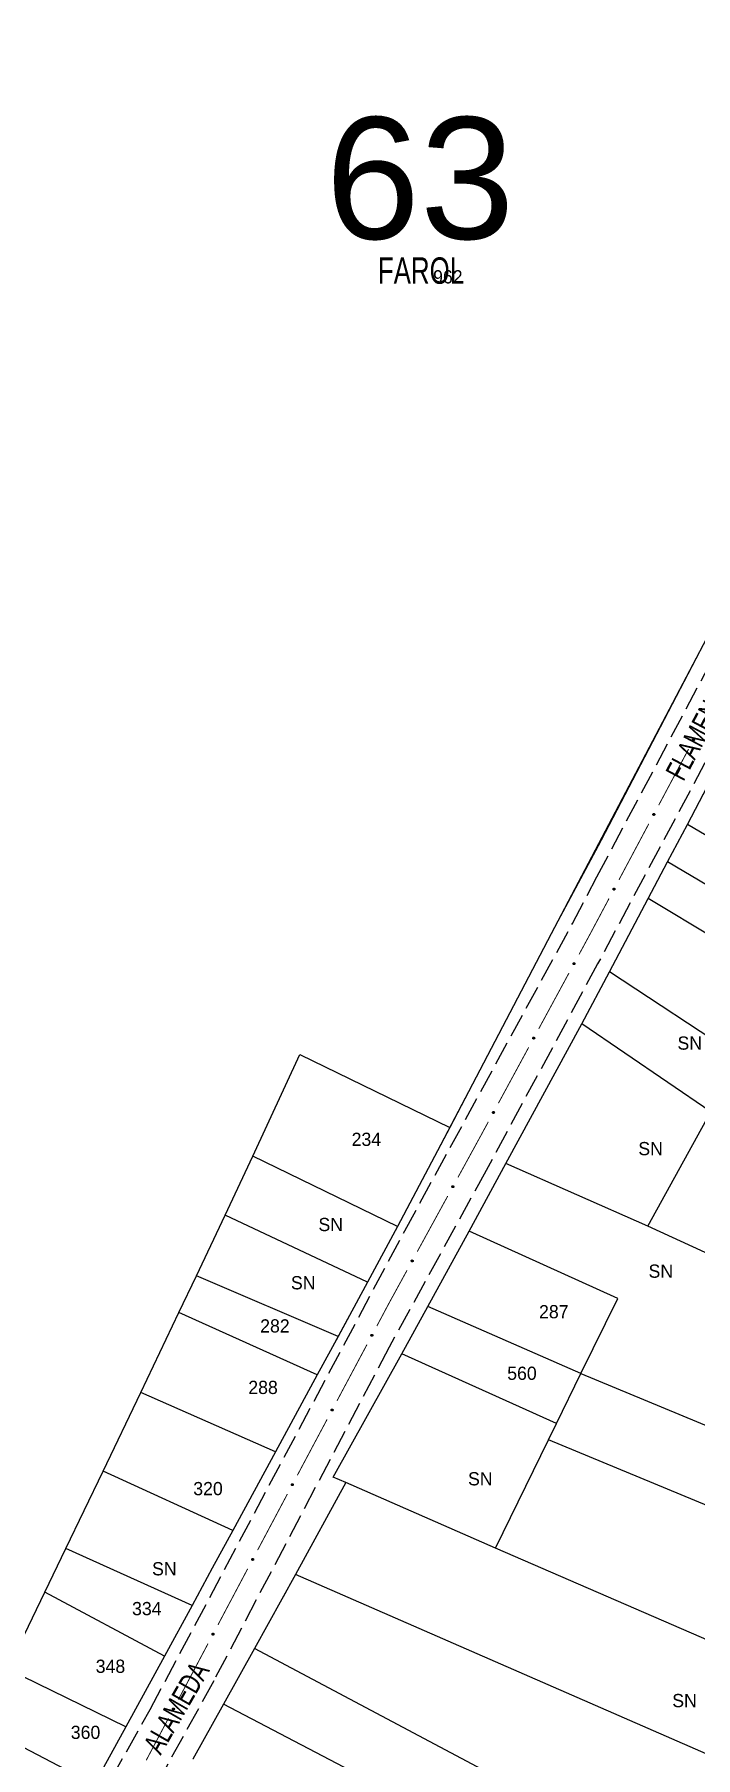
# Model space of a CAD drawing. Extents: x 203555 to 204724, y 4873703 to 4874787.
# Drawn here: x 204299.6 to 204424.5, y 4874049.6 to 4874375.5 of the extents above; entities that cross this region are included whole.
import ezdxf
from ezdxf.enums import TextEntityAlignment as Align

# ---------------------------------------------------------------- set-up
doc = ezdxf.new("R2010")
doc.units = 0
doc.header["$LTSCALE"] = 1.5
doc.header["$MEASUREMENT"] = 0
doc.linetypes.add('TRACO_11', pattern=[8, 3, -1, 3, -1])
for name, color, linetype in [('CD_MALHA_LOTES', 7, 'CONTINUOUS'), ('LM-TXT-LSB', 7, 'CONTINUOUS'), ('RU-QUADRA', 210, 'CONTINUOUS'), ('SV-EIXO-RUA-PAV', 20, 'CONTINUOUS'), ('SV-RUA-PAVIM', 7, 'CONTINUOUS'), ('SV-TXT-RUA-PAV', 7, 'CONTINUOUS'), ('Th_NmrPort', 1, 'CONTINUOUS')]:
    doc.layers.add(name, color=color, linetype=linetype)
doc.styles.add('ARIAL', font='ARIAL.SHX')
doc.styles.add('SWIS', font='swissko.ttf')

msp = doc.modelspace()

# ---------------------------------------------------------------- linework, layer by layer
at = {"layer": 'CD_MALHA_LOTES', "linetype": 'Continuous', "flags": 128}
for points in [[(204427.873721, 4874263.624863), (204397.251538, 4874205.383394), (204378.042883, 4874168.788761)], [(204422.984533, 4874226.080713), (204426.805054, 4874233.298731)], [(204419.233746, 4874218.994442), (204422.984533, 4874226.080713)], [(204448.870072, 4874210.84912), (204422.984533, 4874226.080713)], [(204415.565776, 4874212.064632), (204419.233746, 4874218.994442)], [(204444.983467, 4874203.743088), (204419.233746, 4874218.994442)], [(204408.226223, 4874198.198192), (204415.565776, 4874212.064632)], [(204441.140511, 4874196.716862), (204415.565776, 4874212.064632)], [(204402.994145, 4874188.408096), (204408.226223, 4874198.198192)], [(204432.752538, 4874182.090876), (204408.226223, 4874198.198192)], [(204388.669877, 4874161.967011), (204402.994145, 4874188.408096)], [(204427.379766, 4874171.708261), (204402.994145, 4874188.408096)], [(204340.811479, 4874163.371797), (204349.725731, 4874182.582648)], [(204349.725731, 4874182.582648), (204378.042883, 4874168.788761)], [(204415.482951, 4874150.079923), (204427.379766, 4874171.708261)], [(204378.042883, 4874168.788761), (204368.210604, 4874150.057173)], [(204335.617652, 4874152.178727), (204340.811479, 4874163.371797)], [(204368.210604, 4874150.057173), (204340.811479, 4874163.371797)], [(204381.732955, 4874149.162185), (204388.669877, 4874161.967011)], [(204415.482951, 4874150.079923), (204388.669877, 4874161.967011)], [(204330.158678, 4874140.726369), (204335.617652, 4874152.178727)], [(204362.483009, 4874139.490718), (204335.617652, 4874152.178727)], [(204368.210604, 4874150.057173), (204362.483009, 4874139.490718)], [(204373.912807, 4874134.923156), (204381.732955, 4874149.162185)], [(204409.814265, 4874136.408385), (204381.732955, 4874149.162185)], [(204434.847573, 4874141.235944), (204415.482951, 4874150.079923)], [(204326.853791, 4874133.793061), (204330.158678, 4874140.726369)], [(204356.934678, 4874129.254974), (204330.158678, 4874140.726369)], [(204362.483009, 4874139.490718), (204356.934678, 4874129.254974)], [(204368.99367, 4874125.966324), (204373.912807, 4874134.923156)], [(204402.867402, 4874122.234669), (204373.912807, 4874134.923156)], [(204402.867402, 4874122.234669), (204409.814265, 4874136.408385)], [(204319.650173, 4874118.68062), (204326.853791, 4874133.793061)], [(204353.010124, 4874122.014828), (204326.853791, 4874133.793061)], [(204356.934678, 4874129.254974), (204353.010124, 4874122.014828)], [(204356.034525, 4874102.66161), (204368.99367, 4874125.966324)], [(204398.253442, 4874112.774441), (204368.99367, 4874125.966324)], [(204353.010124, 4874122.014828), (204345.095916, 4874107.414438)], [(204398.253442, 4874112.774441), (204402.867402, 4874122.234669)], [(204402.867402, 4874122.234669), (204433.99128, 4874109.311423)], [(204312.558623, 4874103.803287), (204319.650173, 4874118.68062)], [(204345.095916, 4874107.414438), (204319.650173, 4874118.68062)], [(204396.738587, 4874109.677368), (204398.253442, 4874112.774441)], [(204386.726686, 4874089.208348), (204396.738587, 4874109.677368)], [(204509.920922, 4874062.746666), (204396.738587, 4874109.677368)], [(204345.095916, 4874107.414438), (204337.035755, 4874092.544788)], [(204305.500024, 4874089.131488), (204308.964141, 4874096.331902), (204312.558623, 4874103.803287)], [(204337.035755, 4874092.544788), (204312.558623, 4874103.803287)], [(204358.395211, 4874101.626854), (204348.927442, 4874084.228703)], [(204358.395211, 4874101.626854), (204356.034525, 4874102.66161)], [(204386.726686, 4874089.208348), (204358.395211, 4874101.626854)], [(204337.035755, 4874092.544788), (204333.177494, 4874085.426942), (204329.359002, 4874078.382462)], [(204301.543622, 4874080.907826), (204305.500024, 4874089.131488)], [(204329.359002, 4874078.382462), (204305.500024, 4874089.131488)], [(204499.273412, 4874040.341035), (204386.726686, 4874089.208348)], [(204348.927442, 4874084.228703), (204341.152623, 4874070.240673)], [(204491.172075, 4874022.061462), (204348.927442, 4874084.228703)], [(204294.543054, 4874066.356648), (204301.543622, 4874080.907826)], [(204324.132849, 4874068.815634), (204301.543622, 4874080.907826)], [(204329.359002, 4874078.382462), (204324.132849, 4874068.815634)], [(204341.152623, 4874070.240673), (204335.309605, 4874059.728129)], [(204479.532242, 4873996.662632), (204341.152623, 4874070.240673)], [(204316.825537, 4874055.439101), (204294.543054, 4874066.356648)], [(204324.132849, 4874068.815634), (204316.825537, 4874055.439101)], [(204335.309605, 4874059.728129), (204329.502162, 4874049.279593)], [(204384.87827, 4874033.705809), (204335.309605, 4874059.728129)], [(204310.857444, 4874044.5141), (204289.385654, 4874055.726167)], [(204316.825537, 4874055.439101), (204310.857444, 4874044.5141)]]:
    msp.add_lwpolyline(points, dxfattribs=at)
at = {"layer": 'RU-QUADRA', "linetype": 'Continuous', "const_width": 0.18, "flags": 128}
for points in [[(204310.857444, 4874044.5141), (204316.825537, 4874055.439101), (204324.132849, 4874068.815634), (204329.359002, 4874078.382462), (204333.177494, 4874085.426942), (204337.035755, 4874092.544788), (204345.095916, 4874107.414438), (204353.010124, 4874122.014828), (204356.934678, 4874129.254974), (204362.483009, 4874139.490718), (204368.210604, 4874150.057173), (204378.042883, 4874168.788761), (204397.251538, 4874205.383394), (204406.511918, 4874222.683167), (204424.976674, 4874258.07243), (204427.873721, 4874263.624863), (204444.661365, 4874295.068416), (204448.524043, 4874302.303281), (204454.617907, 4874313.730759), (204470.747956, 4874344.227569), (204475.982677, 4874354.124766), (204485.256971, 4874371.659517), (204461.843799, 4874374.511439), (204441.363232, 4874377.006144)], [(204329.502162, 4874049.279593), (204335.309605, 4874059.728129), (204347.039297, 4874080.759012), (204358.395211, 4874101.626854), (204356.034525, 4874102.66161), (204368.99367, 4874125.966324), (204373.912807, 4874134.923156), (204381.732955, 4874149.162185), (204388.669877, 4874161.967011), (204402.994145, 4874188.408096), (204408.226223, 4874198.198192), (204415.565776, 4874212.064632), (204419.233746, 4874218.994442), (204422.984533, 4874226.080713), (204426.805054, 4874233.298731)]]:
    msp.add_lwpolyline(points, dxfattribs=at)
at = {"layer": 'SV-EIXO-RUA-PAV'}
for points in [[(204424.304343, 4874242.174115), (204424.319289, 4874242.127546), (204424.322612, 4874242.084466), (204424.315042, 4874242.047738), (204424.299889, 4874242.017026), (204424.280849, 4874241.987353), (204424.255051, 4874241.961671), (204424.220105, 4874241.93951), (204424.173496, 4874241.924189), (204424.129141, 4874241.923685), (204424.092736, 4874241.92918), (204424.059802, 4874241.943137), (204424.031286, 4874241.962117), (204424.005495, 4874241.989796), (204423.983382, 4874242.025429), (204423.969111, 4874242.07267), (204423.966143, 4874242.114926), (204423.974398, 4874242.15026), (204423.988638, 4874242.18328), (204424.00844, 4874242.213341), (204424.033909, 4874242.238405), (204424.069827, 4874242.260605), (204424.11664, 4874242.274073), (204424.158752, 4874242.277514), (204424.194191, 4874242.269757), (204424.226385, 4874242.255006), (204424.256379, 4874242.23627), (204424.283275, 4874242.211413), (204424.304343, 4874242.174115)], [(204416.788387, 4874228.0493), (204416.803333, 4874228.002731), (204416.806656, 4874227.959651), (204416.799085, 4874227.922923), (204416.783933, 4874227.892211), (204416.764892, 4874227.862538), (204416.739095, 4874227.836856), (204416.704149, 4874227.814695), (204416.657539, 4874227.799374), (204416.613185, 4874227.79887), (204416.576779, 4874227.804366), (204416.543845, 4874227.818322), (204416.515329, 4874227.837302), (204416.489539, 4874227.864981), (204416.467426, 4874227.900614), (204416.453154, 4874227.947855), (204416.450186, 4874227.990111), (204416.458442, 4874228.025445), (204416.472682, 4874228.058465), (204416.492484, 4874228.088527), (204416.517952, 4874228.11359), (204416.55387, 4874228.13579), (204416.600683, 4874228.149258), (204416.642795, 4874228.152699), (204416.678235, 4874228.144942), (204416.710428, 4874228.130191), (204416.740423, 4874228.111455), (204416.767318, 4874228.086598), (204416.788387, 4874228.0493)], [(204409.27243, 4874213.924485), (204409.287376, 4874213.877916), (204409.290699, 4874213.834836), (204409.283129, 4874213.798108), (204409.267976, 4874213.767396), (204409.248936, 4874213.737723), (204409.223138, 4874213.712041), (204409.188192, 4874213.68988), (204409.141583, 4874213.674559), (204409.097228, 4874213.674055), (204409.060823, 4874213.679551), (204409.027889, 4874213.693507), (204408.999373, 4874213.712487), (204408.973582, 4874213.740166), (204408.951469, 4874213.775799), (204408.937198, 4874213.82304), (204408.93423, 4874213.865297), (204408.942485, 4874213.90063), (204408.956725, 4874213.93365), (204408.976527, 4874213.963712), (204409.001996, 4874213.988775), (204409.037913, 4874214.010975), (204409.084726, 4874214.024443), (204409.126839, 4874214.027884), (204409.162278, 4874214.020127), (204409.194472, 4874214.005376), (204409.224466, 4874213.98664), (204409.251362, 4874213.961783), (204409.27243, 4874213.924485)], [(204401.713739, 4874199.82168), (204401.728336, 4874199.775001), (204401.731337, 4874199.731898), (204401.723492, 4874199.695227), (204401.70811, 4874199.66463), (204401.688848, 4874199.635099), (204401.66286, 4874199.609611), (204401.627749, 4874199.587712), (204401.581026, 4874199.57274), (204401.536669, 4874199.572568), (204401.500306, 4874199.578336), (204401.467477, 4874199.592538), (204401.439104, 4874199.61173), (204401.413521, 4874199.639601), (204401.391675, 4874199.675399), (204401.377757, 4874199.722745), (204401.375105, 4874199.765023), (204401.383625, 4874199.800293), (204401.398111, 4874199.833207), (204401.418138, 4874199.863119), (204401.443793, 4874199.887991), (204401.479876, 4874199.909922), (204401.526788, 4874199.923039), (204401.568925, 4874199.926166), (204401.604305, 4874199.918144), (204401.636388, 4874199.903152), (204401.666241, 4874199.884193), (204401.69295, 4874199.859135), (204401.713739, 4874199.82168)], [(204394.092368, 4874185.753464), (204394.106965, 4874185.706785), (204394.109966, 4874185.663682), (204394.102121, 4874185.627011), (204394.086739, 4874185.596414), (204394.067477, 4874185.566883), (204394.041489, 4874185.541395), (204394.006378, 4874185.519496), (204393.959655, 4874185.504524), (204393.915298, 4874185.504352), (204393.878935, 4874185.51012), (204393.846106, 4874185.524322), (204393.817732, 4874185.543514), (204393.79215, 4874185.571385), (204393.770304, 4874185.607183), (204393.756386, 4874185.654529), (204393.753734, 4874185.696807), (204393.762253, 4874185.732077), (204393.77674, 4874185.764991), (204393.796766, 4874185.794903), (204393.822422, 4874185.819775), (204393.858504, 4874185.841706), (204393.905417, 4874185.854823), (204393.947553, 4874185.85795), (204393.982934, 4874185.849928), (204394.015016, 4874185.834936), (204394.04487, 4874185.815977), (204394.071579, 4874185.790919), (204394.092368, 4874185.753464)], [(204386.470997, 4874171.685248), (204386.485594, 4874171.638569), (204386.488595, 4874171.595466), (204386.48075, 4874171.558795), (204386.465368, 4874171.528198), (204386.446106, 4874171.498667), (204386.420118, 4874171.473179), (204386.385007, 4874171.45128), (204386.338284, 4874171.436308), (204386.293927, 4874171.436136), (204386.257564, 4874171.441904), (204386.224735, 4874171.456106), (204386.196361, 4874171.475298), (204386.170778, 4874171.503169), (204386.148933, 4874171.538967), (204386.135015, 4874171.586313), (204386.132363, 4874171.628591), (204386.140882, 4874171.663861), (204386.155369, 4874171.696775), (204386.175395, 4874171.726687), (204386.201051, 4874171.751559), (204386.237133, 4874171.77349), (204386.284046, 4874171.786608), (204386.326182, 4874171.789734), (204386.361563, 4874171.781712), (204386.393645, 4874171.76672), (204386.423499, 4874171.747761), (204386.450208, 4874171.722703), (204386.470997, 4874171.685248)], [(204378.804574, 4874157.640999), (204378.818958, 4874157.594254), (204378.821761, 4874157.551137), (204378.813749, 4874157.514503), (204378.798227, 4874157.483976), (204378.778831, 4874157.454534), (204378.752726, 4874157.429165), (204378.717515, 4874157.407426), (204378.670725, 4874157.392668), (204378.626367, 4874157.392699), (204378.59003, 4874157.398633), (204378.557267, 4874157.412985), (204378.528982, 4874157.432307), (204378.503526, 4874157.460294), (204378.481845, 4874157.496192), (204378.468143, 4874157.543601), (204378.465685, 4874157.58589), (204378.474365, 4874157.621122), (204378.489002, 4874157.653968), (204378.509165, 4874157.683789), (204378.534934, 4874157.708544), (204378.571116, 4874157.730309), (204378.618088, 4874157.743212), (204378.660239, 4874157.746145), (204378.695582, 4874157.737962), (204378.727596, 4874157.722824), (204378.757362, 4874157.703728), (204378.783956, 4874157.678549), (204378.804574, 4874157.640999)], [(204371.11897, 4874143.607771), (204371.133354, 4874143.561026), (204371.136157, 4874143.517909), (204371.128145, 4874143.481274), (204371.112623, 4874143.450748), (204371.093227, 4874143.421306), (204371.067122, 4874143.395937), (204371.031911, 4874143.374198), (204370.985121, 4874143.35944), (204370.940763, 4874143.359471), (204370.904427, 4874143.365404), (204370.871663, 4874143.379756), (204370.843378, 4874143.399079), (204370.817923, 4874143.427066), (204370.796241, 4874143.462964), (204370.78254, 4874143.510373), (204370.780081, 4874143.552662), (204370.788761, 4874143.587893), (204370.803398, 4874143.62074), (204370.823561, 4874143.65056), (204370.84933, 4874143.675315), (204370.885512, 4874143.697081), (204370.932484, 4874143.709984), (204370.974635, 4874143.712917), (204371.009978, 4874143.704734), (204371.041992, 4874143.689596), (204371.071758, 4874143.6705), (204371.098352, 4874143.64532), (204371.11897, 4874143.607771)], [(204363.504207, 4874129.537732), (204363.519133, 4874129.491157), (204363.522437, 4874129.448076), (204363.514851, 4874129.411351), (204363.499685, 4874129.380646), (204363.480632, 4874129.35098), (204363.454824, 4874129.32531), (204363.419868, 4874129.303163), (204363.373252, 4874129.287863), (204363.328897, 4874129.287378), (204363.292494, 4874129.292889), (204363.259566, 4874129.30686), (204363.231058, 4874129.325852), (204363.205279, 4874129.353542), (204363.183182, 4874129.389185), (204363.168931, 4874129.436432), (204363.165981, 4874129.47869), (204363.174252, 4874129.514019), (204363.188506, 4874129.547034), (204363.208321, 4874129.577087), (204363.2338, 4874129.602139), (204363.269728, 4874129.624323), (204363.316546, 4874129.637771), (204363.35866, 4874129.641194), (204363.394096, 4874129.633422), (204363.426284, 4874129.618657), (204363.45627, 4874129.599908), (204363.483155, 4874129.575039), (204363.504207, 4874129.537732)], [(204355.982163, 4874115.416158), (204355.997089, 4874115.369583), (204356.000393, 4874115.326502), (204355.992807, 4874115.289777), (204355.977641, 4874115.259072), (204355.958588, 4874115.229406), (204355.932779, 4874115.203736), (204355.897824, 4874115.181589), (204355.851208, 4874115.166289), (204355.806853, 4874115.165804), (204355.77045, 4874115.171315), (204355.737522, 4874115.185286), (204355.709014, 4874115.204278), (204355.683235, 4874115.231968), (204355.661138, 4874115.267611), (204355.646887, 4874115.314858), (204355.643937, 4874115.357116), (204355.652207, 4874115.392445), (204355.666462, 4874115.42546), (204355.686277, 4874115.455513), (204355.711756, 4874115.480565), (204355.747683, 4874115.502749), (204355.794502, 4874115.516197), (204355.836616, 4874115.519621), (204355.872052, 4874115.511848), (204355.904239, 4874115.497083), (204355.934225, 4874115.478334), (204355.96111, 4874115.453465), (204355.982163, 4874115.416158)], [(204348.469076, 4874101.289999), (204348.484068, 4874101.243446), (204348.487434, 4874101.200369), (204348.4799, 4874101.163633), (204348.464778, 4874101.132907), (204348.445767, 4874101.103214), (204348.419996, 4874101.077507), (204348.385072, 4874101.05531), (204348.338478, 4874101.039943), (204348.294123, 4874101.039395), (204348.257713, 4874101.044854), (204348.224765, 4874101.058778), (204348.19623, 4874101.077729), (204348.170411, 4874101.105383), (204348.148263, 4874101.140994), (204348.133945, 4874101.18822), (204348.130934, 4874101.230474), (204348.139154, 4874101.265815), (204348.153362, 4874101.29885), (204348.173134, 4874101.328931), (204348.198577, 4874101.35402), (204348.234473, 4874101.376256), (204348.281272, 4874101.38977), (204348.323381, 4874101.393254), (204348.358828, 4874101.385532), (204348.391037, 4874101.370813), (204348.42105, 4874101.352107), (204348.44797, 4874101.327277), (204348.469076, 4874101.289999)], [(204340.967209, 4874087.157696), (204340.982202, 4874087.111142), (204340.985568, 4874087.068066), (204340.978034, 4874087.03133), (204340.962912, 4874087.000603), (204340.943901, 4874086.970911), (204340.91813, 4874086.945203), (204340.883206, 4874086.923007), (204340.836611, 4874086.90764), (204340.792257, 4874086.907092), (204340.755846, 4874086.912551), (204340.722899, 4874086.926474), (204340.694363, 4874086.945426), (204340.668545, 4874086.973079), (204340.646397, 4874087.008691), (204340.632078, 4874087.055917), (204340.629068, 4874087.09817), (204340.637288, 4874087.133512), (204340.651496, 4874087.166547), (204340.671268, 4874087.196628), (204340.696711, 4874087.221717), (204340.732607, 4874087.243952), (204340.779406, 4874087.257467), (204340.821515, 4874087.26095), (204340.856962, 4874087.253229), (204340.88917, 4874087.238509), (204340.919183, 4874087.219803), (204340.946104, 4874087.194973), (204340.967209, 4874087.157696)], [(204333.474445, 4874073.020705), (204333.489489, 4874072.974168), (204333.492902, 4874072.931095), (204333.48541, 4874072.894351), (204333.470322, 4874072.863608), (204333.451344, 4874072.833894), (204333.4256, 4874072.808159), (204333.390701, 4874072.785923), (204333.344124, 4874072.770504), (204333.29977, 4874072.769908), (204333.263354, 4874072.775326), (204333.23039, 4874072.789213), (204333.201834, 4874072.808133), (204333.175986, 4874072.835758), (204333.153798, 4874072.871345), (204333.139427, 4874072.918555), (204333.13637, 4874072.960805), (204333.144551, 4874072.996156), (204333.158721, 4874073.029206), (204333.17846, 4874073.059309), (204333.203876, 4874073.084426), (204333.239747, 4874073.106702), (204333.286531, 4874073.120268), (204333.328636, 4874073.123798), (204333.364092, 4874073.116116), (204333.396316, 4874073.101432), (204333.42635, 4874073.08276), (204333.453298, 4874073.057959), (204333.474445, 4874073.020705)], [(204325.988241, 4874058.880099), (204326.003285, 4874058.833562), (204326.006699, 4874058.790489), (204325.999206, 4874058.753745), (204325.984118, 4874058.723001), (204325.96514, 4874058.693288), (204325.939397, 4874058.667552), (204325.904498, 4874058.645317), (204325.857921, 4874058.629898), (204325.813567, 4874058.629301), (204325.77715, 4874058.63472), (204325.744187, 4874058.648607), (204325.715631, 4874058.667526), (204325.689782, 4874058.695151), (204325.667594, 4874058.730738), (204325.653223, 4874058.777948), (204325.650166, 4874058.820199), (204325.658347, 4874058.855549), (204325.672518, 4874058.8886), (204325.692257, 4874058.918703), (204325.717672, 4874058.94382), (204325.753543, 4874058.966095), (204325.800328, 4874058.979662), (204325.842432, 4874058.983191), (204325.877888, 4874058.975509), (204325.910113, 4874058.960825), (204325.940147, 4874058.942153), (204325.967094, 4874058.917352), (204325.988241, 4874058.880099)]]:
    msp.add_lwpolyline(points, close=True, dxfattribs=at)
for points in [[(204424.00844, 4874242.213341), (204423.966143, 4874242.114926)], [(204424.033909, 4874242.238405), (204423.969111, 4874242.07267)], [(204424.019697, 4874242.221743), (204423.970209, 4874242.099692)], [(204424.051381, 4874242.243526), (204423.979481, 4874242.056116)], [(204424.069827, 4874242.260605), (204423.983382, 4874242.025429)], [(204424.09278, 4874242.26323), (204423.995417, 4874242.01054)], [(204424.11664, 4874242.274073), (204424.005495, 4874241.989796)], [(204424.135792, 4874242.274348), (204424.019686, 4874241.980624)], [(204424.158752, 4874242.277514), (204424.031286, 4874241.962117)], [(204424.174162, 4874242.270933), (204424.046519, 4874241.955527)], [(204424.194191, 4874242.269757), (204424.059802, 4874241.943137)], [(204424.208687, 4874242.260291), (204424.074788, 4874241.938938)], [(204424.226385, 4874242.255006), (204424.092736, 4874241.92918)], [(204424.24057, 4874242.24178), (204424.114849, 4874241.929987)], [(204424.256379, 4874242.23627), (204424.129141, 4874241.923685)], [(204424.26748, 4874242.219732), (204424.153861, 4874241.927776)], [(204424.283275, 4874242.211413), (204424.173496, 4874241.924189)], [(204424.291826, 4874242.192866), (204424.196796, 4874241.935844)], [(204424.304343, 4874242.174115), (204424.220105, 4874241.93951)], [(204424.311454, 4874242.148418), (204424.240681, 4874241.957317)], [(204424.319289, 4874242.127546), (204424.255051, 4874241.961671)], [(204424.321289, 4874242.102996), (204424.271238, 4874241.98279)], [(204424.322612, 4874242.084466), (204424.280849, 4874241.987353)], [(204416.492484, 4874228.088527), (204416.450186, 4874227.990111)], [(204416.517952, 4874228.11359), (204416.453154, 4874227.947855)], [(204416.50374, 4874228.096929), (204416.454252, 4874227.974877)], [(204416.535425, 4874228.118711), (204416.463524, 4874227.931301)], [(204416.55387, 4874228.13579), (204416.467426, 4874227.900614)], [(204416.576823, 4874228.138415), (204416.479461, 4874227.885725)], [(204416.600683, 4874228.149258), (204416.489539, 4874227.864981)], [(204416.619835, 4874228.149533), (204416.503729, 4874227.855809)], [(204416.642795, 4874228.152699), (204416.515329, 4874227.837302)], [(204416.658206, 4874228.146118), (204416.530562, 4874227.830712)], [(204416.678235, 4874228.144942), (204416.543845, 4874227.818322)], [(204416.69273, 4874228.135476), (204416.558832, 4874227.814123)], [(204416.710428, 4874228.130191), (204416.576779, 4874227.804366)], [(204416.724614, 4874228.116965), (204416.598893, 4874227.805172)], [(204416.740423, 4874228.111455), (204416.613185, 4874227.79887)], [(204416.751524, 4874228.094917), (204416.637904, 4874227.802962)], [(204416.767318, 4874228.086598), (204416.657539, 4874227.799374)], [(204416.77587, 4874228.068051), (204416.680839, 4874227.811029)], [(204416.788387, 4874228.0493), (204416.704149, 4874227.814695)], [(204416.795497, 4874228.023603), (204416.724724, 4874227.832502)], [(204416.803333, 4874228.002731), (204416.739095, 4874227.836856)], [(204416.805333, 4874227.978181), (204416.755281, 4874227.857975)], [(204416.806656, 4874227.959651), (204416.764892, 4874227.862538)], [(204408.976527, 4874213.963712), (204408.93423, 4874213.865297)], [(204409.001996, 4874213.988775), (204408.937198, 4874213.82304)], [(204408.987784, 4874213.972114), (204408.938296, 4874213.850062)], [(204409.019468, 4874213.993896), (204408.947568, 4874213.806486)], [(204409.037913, 4874214.010975), (204408.951469, 4874213.775799)], [(204409.060867, 4874214.013601), (204408.963504, 4874213.76091)], [(204409.084726, 4874214.024443), (204408.973582, 4874213.740166)], [(204409.103879, 4874214.024718), (204408.987773, 4874213.730994)], [(204409.126839, 4874214.027884), (204408.999373, 4874213.712487)], [(204409.142249, 4874214.021303), (204409.014606, 4874213.705897)], [(204409.162278, 4874214.020127), (204409.027889, 4874213.693507)], [(204409.176774, 4874214.010661), (204409.042875, 4874213.689308)], [(204409.194472, 4874214.005376), (204409.060823, 4874213.679551)], [(204409.208657, 4874213.99215), (204409.082936, 4874213.680357)], [(204409.224466, 4874213.98664), (204409.097228, 4874213.674055)], [(204409.235567, 4874213.970102), (204409.121948, 4874213.678147)], [(204409.251362, 4874213.961783), (204409.141583, 4874213.674559)], [(204409.259913, 4874213.943236), (204409.164882, 4874213.686214)], [(204409.27243, 4874213.924485), (204409.188192, 4874213.68988)], [(204409.279541, 4874213.898788), (204409.208767, 4874213.707687)], [(204409.287376, 4874213.877916), (204409.223138, 4874213.712041)], [(204409.289376, 4874213.853366), (204409.239325, 4874213.73316)], [(204409.290699, 4874213.834836), (204409.248936, 4874213.737723)], [(204401.418138, 4874199.863119), (204401.375105, 4874199.765023)], [(204401.443793, 4874199.887991), (204401.377757, 4874199.722745)], [(204401.429457, 4874199.871437), (204401.379057, 4874199.749758)], [(204401.461303, 4874199.892981), (204401.388003, 4874199.706115)], [(204401.479876, 4874199.909922), (204401.391675, 4874199.675399)], [(204401.502848, 4874199.912376), (204401.403598, 4874199.660421)], [(204401.526788, 4874199.923039), (204401.413521, 4874199.639601)], [(204401.545942, 4874199.923172), (204401.427643, 4874199.630324)], [(204401.568925, 4874199.926166), (204401.439104, 4874199.61173)], [(204401.584286, 4874199.91947), (204401.454287, 4874199.605026)], [(204401.604305, 4874199.918144), (204401.467477, 4874199.592538)], [(204401.61873, 4874199.908569), (204401.482432, 4874199.588227)], [(204401.636388, 4874199.903152), (204401.500306, 4874199.578336)], [(204401.650474, 4874199.88982), (204401.522425, 4874199.578976)], [(204401.666241, 4874199.884193), (204401.536669, 4874199.572568)], [(204401.677218, 4874199.867572), (204401.561419, 4874199.576474)], [(204401.69295, 4874199.859135), (204401.581026, 4874199.57274)], [(204401.701363, 4874199.840525), (204401.604412, 4874199.584221)], [(204401.713739, 4874199.82168), (204401.627749, 4874199.587712)], [(204401.720657, 4874199.795931), (204401.648457, 4874199.605365)], [(204401.728336, 4874199.775001), (204401.66286, 4874199.609611)], [(204401.730153, 4874199.750437), (204401.679204, 4874199.630609)], [(204401.731337, 4874199.731898), (204401.688848, 4874199.635099)], [(204393.796766, 4874185.794903), (204393.753734, 4874185.696807)], [(204393.822422, 4874185.819775), (204393.756386, 4874185.654529)], [(204393.808086, 4874185.803221), (204393.757686, 4874185.681542)], [(204393.839932, 4874185.824765), (204393.766632, 4874185.637899)], [(204393.858504, 4874185.841706), (204393.770304, 4874185.607183)], [(204393.881477, 4874185.84416), (204393.782227, 4874185.592205)], [(204393.905417, 4874185.854823), (204393.79215, 4874185.571385)], [(204393.924571, 4874185.854956), (204393.806271, 4874185.562108)], [(204393.947553, 4874185.85795), (204393.817732, 4874185.543514)], [(204393.962914, 4874185.851254), (204393.832916, 4874185.53681)], [(204393.982934, 4874185.849928), (204393.846106, 4874185.524322)], [(204393.997358, 4874185.840353), (204393.86106, 4874185.520011)], [(204394.015016, 4874185.834936), (204393.878935, 4874185.51012)], [(204394.029102, 4874185.821604), (204393.901054, 4874185.51076)], [(204394.04487, 4874185.815977), (204393.915298, 4874185.504352)], [(204394.055847, 4874185.799356), (204393.940047, 4874185.508258)], [(204394.071579, 4874185.790919), (204393.959655, 4874185.504524)], [(204394.079992, 4874185.772309), (204393.983041, 4874185.516005)], [(204394.092368, 4874185.753464), (204394.006378, 4874185.519496)], [(204394.099286, 4874185.727715), (204394.027086, 4874185.537149)], [(204394.106965, 4874185.706785), (204394.041489, 4874185.541395)], [(204394.108782, 4874185.682221), (204394.057832, 4874185.562393)], [(204394.109966, 4874185.663682), (204394.067477, 4874185.566883)], [(204386.175395, 4874171.726687), (204386.132363, 4874171.628591)], [(204386.201051, 4874171.751559), (204386.135015, 4874171.586313)], [(204386.186714, 4874171.735005), (204386.136315, 4874171.613326)], [(204386.218561, 4874171.756549), (204386.145261, 4874171.569683)], [(204386.237133, 4874171.77349), (204386.148933, 4874171.538967)], [(204386.260105, 4874171.775944), (204386.160856, 4874171.523989)], [(204386.284046, 4874171.786608), (204386.170778, 4874171.503169)], [(204386.303199, 4874171.78674), (204386.1849, 4874171.493892)], [(204386.326182, 4874171.789734), (204386.196361, 4874171.475298)], [(204386.341543, 4874171.783038), (204386.211545, 4874171.468594)], [(204386.361563, 4874171.781712), (204386.224735, 4874171.456106)], [(204386.375987, 4874171.772137), (204386.239689, 4874171.451795)], [(204386.393645, 4874171.76672), (204386.257564, 4874171.441904)], [(204386.407731, 4874171.753388), (204386.279683, 4874171.442544)], [(204386.423499, 4874171.747761), (204386.293927, 4874171.436136)], [(204386.434476, 4874171.73114), (204386.318676, 4874171.440042)], [(204386.450208, 4874171.722703), (204386.338284, 4874171.436308)], [(204386.45862, 4874171.704093), (204386.36167, 4874171.447789)], [(204386.470997, 4874171.685248), (204386.385007, 4874171.45128)], [(204386.477915, 4874171.659499), (204386.405715, 4874171.468933)], [(204386.485594, 4874171.638569), (204386.420118, 4874171.473179)], [(204386.48741, 4874171.614005), (204386.436461, 4874171.494177)], [(204386.488595, 4874171.595466), (204386.446106, 4874171.498667)], [(204378.509165, 4874157.683789), (204378.465685, 4874157.58589)], [(204378.534934, 4874157.708544), (204378.468143, 4874157.543601)], [(204378.520522, 4874157.692054), (204378.469567, 4874157.570608)], [(204378.552467, 4874157.713453), (204378.478313, 4874157.526924)], [(204378.571116, 4874157.730309), (204378.481845, 4874157.496192)], [(204378.594099, 4874157.732658), (204378.493699, 4874157.481159)], [(204378.618088, 4874157.743212), (204378.503526, 4874157.460294)], [(204378.637242, 4874157.743256), (204378.517606, 4874157.450953)], [(204378.660239, 4874157.746145), (204378.528982, 4874157.432307)], [(204378.675569, 4874157.739379), (204378.544134, 4874157.425534)], [(204378.695582, 4874157.737962), (204378.557267, 4874157.412985)], [(204378.709963, 4874157.728322), (204378.572202, 4874157.408606)], [(204378.727596, 4874157.722824), (204378.59003, 4874157.398633)], [(204378.741621, 4874157.709428), (204378.612152, 4874157.399172)], [(204378.757362, 4874157.703728), (204378.626367, 4874157.392699)], [(204378.768263, 4874157.687058), (204378.651134, 4874157.396492)], [(204378.783956, 4874157.678549), (204378.670725, 4874157.392668)], [(204378.792284, 4874157.6599), (204378.694163, 4874157.404042)], [(204378.804574, 4874157.640999), (204378.717515, 4874157.407426)], [(204378.811374, 4874157.615218), (204378.738304, 4874157.424984)], [(204378.818958, 4874157.594254), (204378.752726, 4874157.429165)], [(204378.820662, 4874157.569682), (204378.769165, 4874157.450088)], [(204378.821761, 4874157.551137), (204378.778831, 4874157.454534)], [(204370.823561, 4874143.65056), (204370.780081, 4874143.552662)], [(204370.84933, 4874143.675315), (204370.78254, 4874143.510373)], [(204370.834918, 4874143.658826), (204370.783963, 4874143.53738)], [(204370.866863, 4874143.680225), (204370.792709, 4874143.493696)], [(204370.885512, 4874143.697081), (204370.796241, 4874143.462964)], [(204370.908496, 4874143.69943), (204370.808095, 4874143.447931)], [(204370.932484, 4874143.709984), (204370.817923, 4874143.427066)], [(204370.951638, 4874143.710028), (204370.832002, 4874143.417725)], [(204370.974635, 4874143.712917), (204370.843378, 4874143.399079)], [(204370.989965, 4874143.706151), (204370.85853, 4874143.392305)], [(204371.009978, 4874143.704734), (204370.871663, 4874143.379756)], [(204371.024359, 4874143.695093), (204370.886598, 4874143.375378)], [(204371.041992, 4874143.689596), (204370.904427, 4874143.365404)], [(204371.056017, 4874143.6762), (204370.926548, 4874143.365944)], [(204371.071758, 4874143.6705), (204370.940763, 4874143.359471)], [(204371.082659, 4874143.653829), (204370.96553, 4874143.363264)], [(204371.098352, 4874143.64532), (204370.985121, 4874143.35944)], [(204371.10668, 4874143.626672), (204371.008559, 4874143.370814)], [(204371.11897, 4874143.607771), (204371.031911, 4874143.374198)], [(204371.12577, 4874143.58199), (204371.0527, 4874143.391756)], [(204371.133354, 4874143.561026), (204371.067122, 4874143.395937)], [(204371.135058, 4874143.536454), (204371.083561, 4874143.41686)], [(204371.136157, 4874143.517909), (204371.093227, 4874143.421306)], [(204363.208321, 4874129.577087), (204363.165981, 4874129.47869)], [(204363.2338, 4874129.602139), (204363.168931, 4874129.436432)], [(204363.219581, 4874129.585484), (204363.170041, 4874129.463453)], [(204363.251275, 4874129.607252), (204363.179294, 4874129.419874)], [(204363.269728, 4874129.624323), (204363.183182, 4874129.389185)], [(204363.292682, 4874129.626939), (204363.19521, 4874129.374291)], [(204363.316546, 4874129.637771), (204363.205279, 4874129.353542)], [(204363.335699, 4874129.638038), (204363.219466, 4874129.344364)], [(204363.35866, 4874129.641194), (204363.231058, 4874129.325852)], [(204363.374068, 4874129.634607), (204363.246288, 4874129.319255)], [(204363.394096, 4874129.633422), (204363.259566, 4874129.30686)], [(204363.408588, 4874129.623949), (204363.274551, 4874129.302655)], [(204363.426284, 4874129.618657), (204363.292494, 4874129.292889)], [(204363.440463, 4874129.605425), (204363.314608, 4874129.293686)], [(204363.45627, 4874129.599908), (204363.328897, 4874129.287378)], [(204363.467364, 4874129.583366), (204363.353618, 4874129.291459)], [(204363.483155, 4874129.575039), (204363.373252, 4874129.287863)], [(204363.491698, 4874129.556489), (204363.396557, 4874129.299508)], [(204363.504207, 4874129.537732), (204363.419868, 4874129.303163)], [(204363.511306, 4874129.512032), (204363.440451, 4874129.320962)], [(204363.519133, 4874129.491157), (204363.454824, 4874129.32531)], [(204363.521123, 4874129.466607), (204363.471019, 4874129.346422)], [(204363.522437, 4874129.448076), (204363.480632, 4874129.35098)], [(204355.686277, 4874115.455513), (204355.643937, 4874115.357116)], [(204355.711756, 4874115.480565), (204355.646887, 4874115.314858)], [(204355.697537, 4874115.46391), (204355.647996, 4874115.34188)], [(204355.729231, 4874115.485678), (204355.65725, 4874115.2983)], [(204355.747683, 4874115.502749), (204355.661138, 4874115.267611)], [(204355.770638, 4874115.505365), (204355.673166, 4874115.252717)], [(204355.794502, 4874115.516197), (204355.683235, 4874115.231968)], [(204355.813655, 4874115.516464), (204355.697422, 4874115.222791)], [(204355.836616, 4874115.519621), (204355.709014, 4874115.204278)], [(204355.852023, 4874115.513033), (204355.724244, 4874115.197681)], [(204355.872052, 4874115.511848), (204355.737522, 4874115.185286)], [(204355.886543, 4874115.502376), (204355.752506, 4874115.181081)], [(204355.904239, 4874115.497083), (204355.77045, 4874115.171315)], [(204355.918419, 4874115.483851), (204355.792564, 4874115.172112)], [(204355.934225, 4874115.478334), (204355.806853, 4874115.165804)], [(204355.945319, 4874115.461792), (204355.831574, 4874115.169885)], [(204355.96111, 4874115.453465), (204355.851208, 4874115.166289)], [(204355.969654, 4874115.434915), (204355.874512, 4874115.177934)], [(204355.982163, 4874115.416158), (204355.897824, 4874115.181589)], [(204355.989262, 4874115.390458), (204355.918407, 4874115.199388)], [(204355.997089, 4874115.369583), (204355.932779, 4874115.203736)], [(204355.999078, 4874115.345033), (204355.948975, 4874115.224848)], [(204356.000393, 4874115.326502), (204355.958588, 4874115.229406)], [(204348.173134, 4874101.328931), (204348.130934, 4874101.230474)], [(204348.198577, 4874101.35402), (204348.133945, 4874101.18822)], [(204348.184382, 4874101.337344), (204348.135016, 4874101.215244)], [(204348.216045, 4874101.359158), (204348.144331, 4874101.171677)], [(204348.234473, 4874101.376256), (204348.148263, 4874101.140994)], [(204348.257423, 4874101.378904), (204348.160313, 4874101.126117)], [(204348.281272, 4874101.38977), (204348.170411, 4874101.105383)], [(204348.300424, 4874101.390065), (204348.184611, 4874101.096225)], [(204348.323381, 4874101.393254), (204348.19623, 4874101.077729)], [(204348.338798, 4874101.386688), (204348.211469, 4874101.071154)], [(204348.358828, 4874101.385532), (204348.224765, 4874101.058778)], [(204348.373333, 4874101.37608), (204348.239755, 4874101.054594)], [(204348.391037, 4874101.370813), (204348.257713, 4874101.044854)], [(204348.405235, 4874101.357601), (204348.279825, 4874101.045683)], [(204348.42105, 4874101.352107), (204348.294123, 4874101.039395)], [(204348.432167, 4874101.33558), (204348.318839, 4874101.043511)], [(204348.44797, 4874101.327277), (204348.338478, 4874101.039943)], [(204348.45654, 4874101.308739), (204348.361766, 4874101.051622)], [(204348.469076, 4874101.289999), (204348.385072, 4874101.05531)], [(204348.476212, 4874101.264309), (204348.405629, 4874101.073138)], [(204348.484068, 4874101.243446), (204348.419996, 4874101.077507)], [(204348.486093, 4874101.218898), (204348.436161, 4874101.098642)], [(204348.487434, 4874101.200369), (204348.445767, 4874101.103214)], [(204340.671268, 4874087.196628), (204340.629068, 4874087.09817)], [(204340.696711, 4874087.221717), (204340.632078, 4874087.055917)], [(204340.682516, 4874087.205041), (204340.633149, 4874087.08294)], [(204340.714178, 4874087.226855), (204340.642465, 4874087.039374)], [(204340.732607, 4874087.243952), (204340.646397, 4874087.008691)], [(204340.755557, 4874087.246601), (204340.658447, 4874086.993814)], [(204340.779406, 4874087.257467), (204340.668545, 4874086.973079)], [(204340.798558, 4874087.257761), (204340.682745, 4874086.963922)], [(204340.821515, 4874087.26095), (204340.694363, 4874086.945426)], [(204340.836932, 4874087.254385), (204340.709603, 4874086.938851)], [(204340.856962, 4874087.253229), (204340.722899, 4874086.926474)], [(204340.871467, 4874087.243777), (204340.737889, 4874086.922291)], [(204340.88917, 4874087.238509), (204340.755846, 4874086.912551)], [(204340.903369, 4874087.225297), (204340.777959, 4874086.913379)], [(204340.919183, 4874087.219803), (204340.792257, 4874086.907092)], [(204340.930301, 4874087.203277), (204340.816973, 4874086.911208)], [(204340.946104, 4874087.194973), (204340.836611, 4874086.90764)], [(204340.954674, 4874087.176435), (204340.859899, 4874086.919318)], [(204340.967209, 4874087.157696), (204340.883206, 4874086.923007)], [(204340.974345, 4874087.132006), (204340.903763, 4874086.940835)], [(204340.982202, 4874087.111142), (204340.91813, 4874086.945203)], [(204340.984227, 4874087.086595), (204340.934295, 4874086.966339)], [(204340.985568, 4874087.068066), (204340.943901, 4874086.970911)], [(204333.17846, 4874073.059309), (204333.13637, 4874072.960805)], [(204333.203876, 4874073.084426), (204333.139427, 4874072.918555)], [(204333.189699, 4874073.067735), (204333.140468, 4874072.945579)], [(204333.221337, 4874073.089584), (204333.149832, 4874072.902023)], [(204333.239747, 4874073.106702), (204333.153798, 4874072.871345)], [(204333.262694, 4874073.109376), (204333.165864, 4874072.856481)], [(204333.286531, 4874073.120268), (204333.175986, 4874072.835758)], [(204333.305683, 4874073.120584), (204333.190196, 4874072.826616)], [(204333.328636, 4874073.123798), (204333.201834, 4874072.808133)], [(204333.34406, 4874073.11725), (204333.217081, 4874072.801575)], [(204333.364092, 4874073.116116), (204333.23039, 4874072.789213)], [(204333.378607, 4874073.10668), (204333.245385, 4874072.785046)], [(204333.396316, 4874073.101432), (204333.263354, 4874072.775326)], [(204333.410529, 4874073.088236), (204333.285466, 4874072.776179)], [(204333.42635, 4874073.08276), (204333.29977, 4874072.769908)], [(204333.437486, 4874073.066245), (204333.324481, 4874072.774051)], [(204333.453298, 4874073.057959), (204333.344124, 4874072.770504)], [(204333.461889, 4874073.039431), (204333.367399, 4874072.782209)], [(204333.474445, 4874073.020705), (204333.390701, 4874072.785923)], [(204333.481609, 4874072.995023), (204333.411239, 4874072.803774)], [(204333.489489, 4874072.974168), (204333.4256, 4874072.808159)], [(204333.491541, 4874072.949623), (204333.441742, 4874072.829312)], [(204333.492902, 4874072.931095), (204333.451344, 4874072.833894)], [(204325.692257, 4874058.918703), (204325.650166, 4874058.820199)], [(204325.717672, 4874058.94382), (204325.653223, 4874058.777948)], [(204325.703496, 4874058.927128), (204325.654264, 4874058.804973)], [(204325.735134, 4874058.948977), (204325.663628, 4874058.761417)], [(204325.753543, 4874058.966095), (204325.667594, 4874058.730738)], [(204325.776491, 4874058.968769), (204325.67966, 4874058.715874)], [(204325.800328, 4874058.979662), (204325.689782, 4874058.695151)], [(204325.819479, 4874058.979977), (204325.703992, 4874058.686009)], [(204325.842432, 4874058.983191), (204325.715631, 4874058.667526)], [(204325.857857, 4874058.976643), (204325.730878, 4874058.660968)], [(204325.877888, 4874058.975509), (204325.744187, 4874058.648607)], [(204325.892404, 4874058.966073), (204325.759182, 4874058.64444)], [(204325.910113, 4874058.960825), (204325.77715, 4874058.63472)], [(204325.924326, 4874058.947629), (204325.799262, 4874058.635572)], [(204325.940147, 4874058.942153), (204325.813567, 4874058.629301)], [(204325.951282, 4874058.925639), (204325.838278, 4874058.633444)], [(204325.967094, 4874058.917352), (204325.857921, 4874058.629898)], [(204325.975685, 4874058.898824), (204325.881196, 4874058.641602)], [(204325.988241, 4874058.880099), (204325.904498, 4874058.645317)], [(204325.995406, 4874058.854417), (204325.925035, 4874058.663167)], [(204326.003285, 4874058.833562), (204325.939397, 4874058.667552)], [(204326.005337, 4874058.809016), (204325.955539, 4874058.688705)], [(204326.006699, 4874058.790489), (204325.96514, 4874058.693288)]]:
    msp.add_lwpolyline(points, dxfattribs=at)
at = {"layer": 'SV-EIXO-RUA-PAV', "const_width": 0.18}
for points in [[(204423.200176, 4874240.333381), (204417.563208, 4874229.73977)], [(204415.684219, 4874226.208566), (204410.047252, 4874215.614955)], [(204408.168263, 4874212.083752), (204404.880032, 4874205.904145)], [(204404.880032, 4874205.904145), (204404.678465, 4874205.525339)], [(204404.678465, 4874205.525339), (204402.50118, 4874201.50631)], [(204400.595837, 4874197.989256), (204394.879809, 4874187.438094)], [(204392.974466, 4874183.92104), (204387.258438, 4874173.369878)], [(204385.353095, 4874169.852824), (204384.400424, 4874168.094297)], [(204384.069758, 4874167.483925), (204379.599708, 4874159.322011)], [(204384.400424, 4874168.094297), (204384.069758, 4874167.483925)], [(204377.678307, 4874155.813704), (204371.914104, 4874145.288783)], [(204369.992703, 4874141.780476), (204367.110602, 4874136.518015)], [(204366.637051, 4874135.653354), (204364.279757, 4874131.227869)], [(204367.110602, 4874136.518015), (204366.637051, 4874135.653354)], [(204362.399246, 4874127.697475), (204356.757713, 4874117.106295)], [(204354.877202, 4874113.575901), (204352.056435, 4874108.280311)], [(204352.056435, 4874108.280311), (204351.674566, 4874107.563405)], [(204351.674566, 4874107.563405), (204349.242211, 4874102.981242)], [(204347.366745, 4874099.448166), (204341.740345, 4874088.848938)], [(204339.864878, 4874085.315862), (204337.989412, 4874081.782787)], [(204337.989412, 4874081.782787), (204337.700169, 4874081.237899)], [(204337.700169, 4874081.237899), (204334.245706, 4874074.712803)], [(204332.374155, 4874071.177652), (204326.759503, 4874060.572197)], [(204324.887952, 4874057.037045), (204320.676962, 4874049.082954)]]:
    msp.add_lwpolyline(points, dxfattribs=at)
at = {"layer": 'SV-RUA-PAVIM', "linetype": 'TRACO_11'}
for points in [[(204263.679682, 4873957.015295, 10.894241), (204290.510309, 4874003.631593, 11.211774), (204321.419977, 4874058.720431, 11.482839), (204369.536027, 4874149.216517, 11.17305), (204401.257861, 4874207.366013, 10.576709), (204405.873209, 4874216.156244, 10.222224), (204460.45863, 4874319.029684, 8.614371), (204490.664412, 4874375.509722, 7.476505), (204490.664211, 4874376.159794, 7.402297), (204463.610241, 4874379.707399, 7.402297), (204406.402276, 4874386.299634, 6.681124), (204400.066345, 4874387.312452, 6.681124), (204350.572271, 4874393.784229, 6.580443), (204285.215306, 4874400.719152, 6.580443), (204248.246628, 4874404.675927, 6.897975)], [(204637.400109, 4874359.752802, 9.01015), (204636.835996, 4874359.894552, 8.861733), (204563.107234, 4874368.230909, 8.391746), (204504.161076, 4874375.084115, 7.77334), (204502.708759, 4874375.084175, 7.798076), (204500.981296, 4874374.134141, 7.798076), (204498.653337, 4874371.683965, 7.897021), (204465.844435, 4874311.853661, 8.935942), (204405.994013, 4874199.693741, 10.607687), (204384.944468, 4874160.662737, 10.963943), (204366.601682, 4874127.214804, 11.30471), (204333.437169, 4874064.103159, 11.537051), (204310.088184, 4874021.788555, 11.405392), (204284.460676, 4873976.578433, 11.142072)]]:
    msp.add_polyline3d(points, dxfattribs=at)

# ---------------------------------------------------------------- texts
at = {"layer": 'LM-TXT-LSB', "style": 'SWIS'}
msp.add_text('63', height=23, dxfattribs=at).set_placement((204354.562254, 4874336.832072))
at = {"layer": 'LM-TXT-LSB', "style": 'ARIAL', "width": 0.7}
msp.add_text('FAROL', height=5, dxfattribs=at).set_placement((204364.474322, 4874328.336014))
at = {"layer": 'SV-TXT-RUA-PAV', "style": 'ARIAL', "width": 0.7}
for s, rotation, p in [('FLAMENGO', 62, (204422.228443, 4874234.077262)), ('ALAMEDA', 60, (204323.422831, 4874049.944696))]:
    msp.add_text(s, height=4, rotation=rotation, dxfattribs=at).set_placement(p)
at = {"layer": 'Th_NmrPort', "color": 1}
for s, p in [('962', (204374.908823, 4874329.655417)), ('SN', (204421.105023, 4874184.736885)), ('234', (204359.511705, 4874166.540931)), ('SN', (204413.701783, 4874164.780325)), ('SN', (204353.238315, 4874150.423928)), ('SN', (204348.035992, 4874139.407243)), ('SN', (204415.633063, 4874141.604964)), ('287', (204394.941312, 4874133.934781)), ('282', (204342.22163, 4874131.246735)), ('560', (204388.917023, 4874122.292164)), ('288', (204339.97749, 4874119.618012)), ('320', (204329.575013, 4874100.478583)), ('SN', (204381.513782, 4874102.335603)), ('SN', (204321.789542, 4874085.317402)), ('334', (204318.007506, 4874077.786888)), ('348', (204311.135739, 4874066.878127)), ('SN', (204420.115351, 4874060.389293)), ('360', (204306.423479, 4874054.380396))]:
    msp.add_text(s, height=2.5, dxfattribs=at).set_placement(p, align=Align.MIDDLE_LEFT)

doc.saveas('drawing.dxf')
